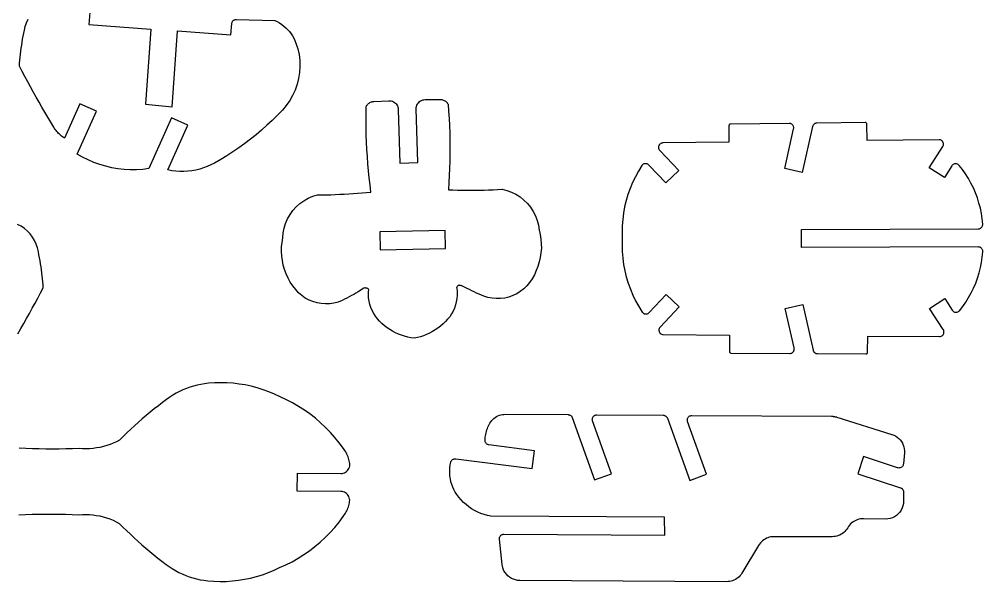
# Model space of a CAD drawing. Header units: millimetres. Extents: x -22 to 17.5, y -7.2 to 9.5.
# Drawn here: x 4.29 to 17.49, y -7.16 to 0.55 of the extents above; entities that cross this region are included whole.
import ezdxf

# ---------------------------------------------------------------- set-up
doc = ezdxf.new("R2010")
doc.units = ezdxf.units.MM
doc.header["$MEASUREMENT"] = 0
doc.layers.get('0').update_dxf_attribs({"linetype": 'CONTINUOUS', "true_color": 0xffffff})

msp = doc.modelspace()

# ---------------------------------------------------------------- linework, layer by layer
for p, q in [((5.259, 0.699), (5.243, 0.477)), ((4.387, 0.504), (4.41, 0.553)), ((7.215, 0.527), (7.22, 0.532)), ((7.22, 0.532), (7.226, 0.537)), ((7.226, 0.537), (7.233, 0.541)), ((7.233, 0.541), (7.24, 0.544)), ((7.24, 0.544), (7.248, 0.547)), ((7.248, 0.547), (7.255, 0.548)), ((7.255, 0.548), (7.263, 0.548)), ((7.263, 0.548), (7.79, 0.533)), ((7.79, 0.533), (7.822, 0.518)), ((4.351, 0.358), (4.359, 0.399)), ((4.359, 0.399), (4.37, 0.452)), ((4.37, 0.452), (4.387, 0.504)), ((5.243, 0.477), (6.09, 0.416)), ((6.09, 0.416), (6.016, -0.613)), ((7.189, 0.337), (7.2, 0.491)), ((7.2, 0.491), (7.201, 0.499)), ((7.201, 0.499), (7.203, 0.506)), ((7.203, 0.506), (7.206, 0.514)), ((7.206, 0.514), (7.21, 0.52)), ((7.21, 0.52), (7.215, 0.527)), ((7.822, 0.518), (7.854, 0.5)), ((7.854, 0.5), (7.884, 0.48)), ((7.884, 0.48), (7.913, 0.458)), ((7.913, 0.458), (7.94, 0.434)), ((7.94, 0.434), (7.966, 0.408)), ((7.966, 0.408), (7.99, 0.381)), ((4.329, 0.236), (4.335, 0.277)), ((4.335, 0.277), (4.343, 0.317)), ((4.343, 0.317), (4.351, 0.358)), ((6.383, -0.65), (6.458, 0.39)), ((6.458, 0.39), (7.189, 0.337)), ((7.99, 0.381), (8.012, 0.352)), ((8.012, 0.352), (8.032, 0.322)), ((8.032, 0.322), (8.049, 0.291)), ((8.049, 0.291), (8.065, 0.258)), ((4.311, 0.112), (4.316, 0.153)), ((4.316, 0.153), (4.322, 0.195)), ((4.322, 0.195), (4.329, 0.236)), ((8.065, 0.258), (8.079, 0.225)), ((8.079, 0.225), (8.104, 0.146)), ((8.104, 0.146), (8.121, 0.066)), ((4.298, -0.012), (4.302, 0.03)), ((4.302, 0.03), (4.306, 0.071)), ((4.306, 0.071), (4.311, 0.112)), ((8.121, 0.066), (8.131, -0.016)), ((4.292, -0.094), (4.294, -0.053)), ((4.329, -0.165), (4.292, -0.094)), ((4.294, -0.053), (4.298, -0.012)), ((8.134, -0.098), (8.129, -0.18)), ((8.131, -0.016), (8.134, -0.098)), ((4.367, -0.235), (4.329, -0.165)), ((4.405, -0.306), (4.367, -0.235)), ((8.116, -0.262), (8.096, -0.341)), ((8.129, -0.18), (8.116, -0.262)), ((4.443, -0.376), (4.405, -0.306)), ((4.481, -0.446), (4.443, -0.376)), ((8.096, -0.341), (8.069, -0.419)), ((4.52, -0.515), (4.481, -0.446)), ((4.56, -0.585), (4.52, -0.515)), ((8.034, -0.494), (7.993, -0.565)), ((8.069, -0.419), (8.034, -0.494)), ((4.599, -0.654), (4.56, -0.585)), ((4.639, -0.723), (4.599, -0.654)), ((5.12, -0.608), (4.91, -1.081)), ((5.345, -0.707), (5.12, -0.608)), ((6.016, -0.613), (6.383, -0.65)), ((7.946, -0.632), (7.893, -0.695)), ((7.993, -0.565), (7.946, -0.632)), ((9.04, -0.745), (9.042, -0.647)), ((9.042, -0.647), (9.047, -0.638)), ((9.047, -0.638), (9.052, -0.628)), ((9.052, -0.628), (9.059, -0.62)), ((9.059, -0.62), (9.066, -0.611)), ((9.066, -0.611), (9.075, -0.604)), ((9.075, -0.604), (9.083, -0.598)), ((9.083, -0.598), (9.093, -0.592)), ((9.093, -0.592), (9.102, -0.587)), ((9.102, -0.587), (9.113, -0.583)), ((9.113, -0.583), (9.123, -0.58)), ((9.123, -0.58), (9.134, -0.578)), ((9.134, -0.578), (9.145, -0.577)), ((9.145, -0.577), (9.352, -0.566)), ((9.352, -0.566), (9.368, -0.566)), ((9.368, -0.566), (9.384, -0.568)), ((9.384, -0.568), (9.4, -0.573)), ((9.4, -0.573), (9.414, -0.579)), ((9.414, -0.579), (9.428, -0.588)), ((9.428, -0.588), (9.441, -0.598)), ((9.441, -0.598), (9.452, -0.61)), ((9.452, -0.61), (9.462, -0.623)), ((9.462, -0.623), (9.469, -0.637)), ((9.469, -0.637), (9.475, -0.652)), ((9.475, -0.652), (9.479, -0.668)), ((9.727, -0.661), (9.73, -0.645)), ((9.73, -0.645), (9.735, -0.629)), ((9.735, -0.629), (9.742, -0.614)), ((9.742, -0.614), (9.75, -0.601)), ((9.75, -0.601), (9.761, -0.588)), ((9.761, -0.588), (9.773, -0.577)), ((9.773, -0.577), (9.786, -0.568)), ((9.786, -0.568), (9.801, -0.561)), ((9.801, -0.561), (9.816, -0.555)), ((9.816, -0.555), (9.832, -0.552)), ((9.832, -0.552), (9.848, -0.551)), ((9.848, -0.551), (10.055, -0.549)), ((10.055, -0.549), (10.066, -0.55)), ((10.066, -0.55), (10.077, -0.551)), ((10.077, -0.551), (10.088, -0.554)), ((10.088, -0.554), (10.098, -0.557)), ((10.098, -0.557), (10.108, -0.561)), ((10.108, -0.561), (10.118, -0.566)), ((10.118, -0.566), (10.127, -0.572)), ((10.127, -0.572), (10.136, -0.579)), ((10.136, -0.579), (10.144, -0.587)), ((10.144, -0.587), (10.151, -0.595)), ((10.151, -0.595), (10.157, -0.604)), ((10.157, -0.604), (10.163, -0.614)), ((10.163, -0.614), (10.17, -0.711)), ((4.68, -0.792), (4.639, -0.723)), ((5.083, -1.298), (5.345, -0.707)), ((7.824, -0.766), (7.754, -0.836)), ((7.893, -0.695), (7.824, -0.766)), ((9.04, -0.843), (9.04, -0.745)), ((9.479, -0.668), (9.481, -0.684)), ((9.481, -0.684), (9.503, -1.42)), ((9.727, -0.677), (9.727, -0.661)), ((9.749, -1.413), (9.727, -0.677)), ((10.17, -0.711), (10.176, -0.809)), ((4.72, -0.861), (4.68, -0.792)), ((4.761, -0.929), (4.72, -0.861)), ((6.372, -0.801), (6.064, -1.496)), ((6.326, -1.515), (6.597, -0.901)), ((6.597, -0.901), (6.372, -0.801)), ((7.682, -0.903), (7.609, -0.969)), ((7.754, -0.836), (7.682, -0.903)), ((9.041, -0.941), (9.04, -0.843)), ((10.176, -0.809), (10.181, -0.906)), ((10.181, -0.906), (10.185, -1.004)), ((14.01, -0.903), (14.009, -0.906)), ((14.009, -0.906), (14.009, -0.909)), ((14.009, -0.909), (14.009, -0.912)), ((14.009, -0.912), (14.011, -1.134)), ((14.012, -0.9), (14.01, -0.903)), ((14.014, -0.897), (14.012, -0.9)), ((14.016, -0.894), (14.014, -0.897)), ((14.018, -0.892), (14.016, -0.894)), ((14.021, -0.891), (14.018, -0.892)), ((14.024, -0.889), (14.021, -0.891)), ((14.027, -0.888), (14.024, -0.889)), ((14.03, -0.887), (14.027, -0.888)), ((14.033, -0.887), (14.03, -0.887)), ((14.836, -0.878), (14.033, -0.887)), ((14.845, -0.878), (14.836, -0.878)), ((14.854, -0.88), (14.845, -0.878)), ((14.863, -0.883), (14.854, -0.88)), ((14.871, -0.888), (14.863, -0.883)), ((14.878, -0.894), (14.871, -0.888)), ((14.885, -0.9), (14.878, -0.894)), ((14.89, -0.908), (14.885, -0.9)), ((14.894, -0.916), (14.89, -0.908)), ((14.897, -0.925), (14.894, -0.916)), ((15.156, -0.921), (15.016, -1.55)), ((15.158, -0.915), (15.156, -0.921)), ((15.161, -0.908), (15.158, -0.915)), ((15.164, -0.902), (15.161, -0.908)), ((15.168, -0.897), (15.164, -0.902)), ((15.172, -0.892), (15.168, -0.897)), ((15.177, -0.887), (15.172, -0.892)), ((15.183, -0.883), (15.177, -0.887)), ((15.189, -0.88), (15.183, -0.883)), ((15.195, -0.877), (15.189, -0.88)), ((15.202, -0.875), (15.195, -0.877)), ((15.208, -0.874), (15.202, -0.875)), ((15.215, -0.873), (15.208, -0.874)), ((15.878, -0.865), (15.215, -0.873)), ((15.881, -0.866), (15.878, -0.865)), ((15.884, -0.866), (15.881, -0.866)), ((15.887, -0.867), (15.884, -0.866)), ((15.89, -0.869), (15.887, -0.867)), ((15.893, -0.87), (15.89, -0.869)), ((15.895, -0.872), (15.893, -0.87)), ((15.897, -0.875), (15.895, -0.872)), ((15.899, -0.877), (15.897, -0.875)), ((15.9, -0.88), (15.899, -0.877)), ((15.901, -0.883), (15.9, -0.88)), ((15.902, -0.887), (15.901, -0.883)), ((15.902, -0.89), (15.902, -0.887)), ((15.905, -1.111), (15.902, -0.89)), ((4.771, -0.945), (4.761, -0.929)), ((4.781, -0.959), (4.771, -0.945)), ((4.792, -0.974), (4.781, -0.959)), ((4.803, -0.987), (4.792, -0.974)), ((4.815, -1.001), (4.803, -0.987)), ((4.827, -1.014), (4.815, -1.001)), ((4.84, -1.026), (4.827, -1.014)), ((4.853, -1.039), (4.84, -1.026)), ((4.866, -1.05), (4.853, -1.039)), ((4.881, -1.061), (4.866, -1.05)), ((7.533, -1.032), (7.456, -1.094)), ((7.609, -0.969), (7.533, -1.032)), ((9.043, -1.038), (9.041, -0.941)), ((9.047, -1.136), (9.043, -1.038)), ((10.185, -1.004), (10.187, -1.102)), ((14.776, -1.496), (14.897, -0.952)), ((14.898, -0.934), (14.897, -0.925)), ((14.897, -0.952), (14.898, -0.943)), ((14.898, -0.943), (14.898, -0.934)), ((4.895, -1.072), (4.881, -1.061)), ((4.91, -1.081), (4.895, -1.072)), ((7.378, -1.154), (7.298, -1.211)), ((7.456, -1.094), (7.378, -1.154)), ((9.052, -1.234), (9.047, -1.136)), ((10.187, -1.102), (10.188, -1.2)), ((13.05, -1.182), (13.046, -1.193)), ((13.055, -1.171), (13.05, -1.182)), ((13.063, -1.162), (13.055, -1.171)), ((13.072, -1.155), (13.063, -1.162)), ((13.083, -1.149), (13.072, -1.155)), ((13.094, -1.146), (13.083, -1.149)), ((13.106, -1.144), (13.094, -1.146)), ((14.011, -1.134), (13.106, -1.144)), ((16.889, -1.1), (15.905, -1.111)), ((16.9, -1.101), (16.889, -1.1)), ((16.91, -1.104), (16.9, -1.101)), ((16.92, -1.108), (16.91, -1.104)), ((16.929, -1.115), (16.92, -1.108)), ((16.937, -1.122), (16.929, -1.115)), ((16.943, -1.131), (16.937, -1.122)), ((16.941, -1.194), (16.946, -1.184)), ((16.948, -1.142), (16.943, -1.131)), ((16.946, -1.184), (16.949, -1.174)), ((16.95, -1.152), (16.948, -1.142)), ((16.949, -1.174), (16.951, -1.163)), ((16.951, -1.163), (16.95, -1.152)), ((5.157, -1.34), (5.083, -1.298)), ((7.216, -1.267), (7.133, -1.32)), ((7.298, -1.211), (7.216, -1.267)), ((9.058, -1.331), (9.052, -1.234)), ((10.188, -1.297), (10.186, -1.395)), ((10.188, -1.2), (10.188, -1.297)), ((13.046, -1.193), (13.045, -1.205)), ((13.045, -1.205), (13.046, -1.217)), ((13.046, -1.217), (13.049, -1.228)), ((13.049, -1.228), (13.055, -1.239)), ((13.055, -1.239), (13.062, -1.248)), ((13.062, -1.248), (13.325, -1.523)), ((16.755, -1.486), (16.941, -1.194)), ((5.234, -1.378), (5.157, -1.34)), ((5.312, -1.411), (5.234, -1.378)), ((5.392, -1.44), (5.312, -1.411)), ((5.474, -1.464), (5.392, -1.44)), ((6.914, -1.445), (6.864, -1.467)), ((6.963, -1.42), (6.914, -1.445)), ((7.049, -1.371), (6.963, -1.42)), ((7.133, -1.32), (7.049, -1.371)), ((9.065, -1.429), (9.058, -1.331)), ((9.074, -1.526), (9.065, -1.429)), ((9.503, -1.42), (9.749, -1.413)), ((10.186, -1.395), (10.183, -1.493)), ((12.824, -1.448), (12.818, -1.455)), ((12.83, -1.442), (12.824, -1.448)), ((12.838, -1.437), (12.83, -1.442)), ((12.846, -1.433), (12.838, -1.437)), ((12.855, -1.431), (12.846, -1.433)), ((12.864, -1.429), (12.855, -1.431)), ((12.873, -1.429), (12.864, -1.429)), ((12.882, -1.431), (12.873, -1.429)), ((12.89, -1.433), (12.882, -1.431)), ((12.898, -1.437), (12.89, -1.433)), ((12.906, -1.442), (12.898, -1.437)), ((12.913, -1.448), (12.906, -1.442)), ((13.148, -1.693), (12.913, -1.448)), ((17.071, -1.451), (17.065, -1.458)), ((17.077, -1.444), (17.071, -1.451)), ((17.085, -1.439), (17.077, -1.444)), ((17.094, -1.434), (17.085, -1.439)), ((17.103, -1.431), (17.094, -1.434)), ((17.112, -1.43), (17.103, -1.431)), ((17.122, -1.43), (17.112, -1.43)), ((17.132, -1.432), (17.122, -1.43)), ((17.141, -1.435), (17.132, -1.432)), ((17.149, -1.439), (17.141, -1.435)), ((17.157, -1.445), (17.149, -1.439)), ((17.163, -1.452), (17.157, -1.445)), ((5.556, -1.484), (5.474, -1.464)), ((5.64, -1.498), (5.556, -1.484)), ((5.725, -1.508), (5.64, -1.498)), ((5.81, -1.512), (5.725, -1.508)), ((5.895, -1.512), (5.81, -1.512)), ((5.98, -1.507), (5.895, -1.512)), ((6.064, -1.496), (5.98, -1.507)), ((6.38, -1.525), (6.326, -1.515)), ((6.434, -1.531), (6.38, -1.525)), ((6.489, -1.535), (6.434, -1.531)), ((6.544, -1.535), (6.489, -1.535)), ((6.598, -1.532), (6.544, -1.535)), ((6.653, -1.525), (6.598, -1.532)), ((6.707, -1.516), (6.653, -1.525)), ((6.76, -1.503), (6.707, -1.516)), ((6.813, -1.487), (6.76, -1.503)), ((6.864, -1.467), (6.813, -1.487)), ((9.084, -1.624), (9.074, -1.526)), ((10.183, -1.493), (10.179, -1.591)), ((12.772, -1.53), (12.729, -1.607)), ((12.818, -1.455), (12.772, -1.53)), ((13.325, -1.523), (13.148, -1.693)), ((15.016, -1.55), (14.776, -1.496)), ((16.962, -1.619), (16.755, -1.486)), ((17.065, -1.458), (16.962, -1.619)), ((17.209, -1.51), (17.163, -1.452)), ((17.252, -1.57), (17.209, -1.51)), ((17.291, -1.632), (17.252, -1.57)), ((9.095, -1.721), (9.084, -1.624)), ((10.174, -1.688), (10.168, -1.786)), ((10.179, -1.591), (10.174, -1.688)), ((12.691, -1.686), (12.657, -1.767)), ((12.729, -1.607), (12.691, -1.686)), ((17.327, -1.696), (17.291, -1.632)), ((17.36, -1.762), (17.327, -1.696)), ((8.68, -1.849), (8.741, -1.847)), ((8.741, -1.847), (8.802, -1.843)), ((8.802, -1.843), (8.863, -1.839)), ((8.863, -1.839), (8.924, -1.835)), ((8.924, -1.835), (8.985, -1.83)), ((8.985, -1.83), (9.046, -1.824)), ((9.046, -1.824), (9.107, -1.818)), ((9.107, -1.818), (9.095, -1.721)), ((10.168, -1.786), (10.229, -1.788)), ((10.229, -1.788), (10.29, -1.79)), ((10.29, -1.79), (10.351, -1.792)), ((10.351, -1.792), (10.413, -1.792)), ((10.413, -1.792), (10.474, -1.793)), ((10.474, -1.793), (10.535, -1.793)), ((10.535, -1.793), (10.596, -1.792)), ((10.596, -1.792), (10.658, -1.79)), ((10.658, -1.79), (10.719, -1.789)), ((10.719, -1.789), (10.78, -1.786)), ((10.78, -1.786), (10.841, -1.783)), ((10.841, -1.783), (10.902, -1.78)), ((10.902, -1.78), (10.968, -1.796)), ((10.968, -1.796), (11.031, -1.819)), ((11.031, -1.819), (11.092, -1.849)), ((12.657, -1.767), (12.627, -1.85)), ((17.389, -1.83), (17.36, -1.762)), ((17.415, -1.899), (17.389, -1.83)), ((8.083, -2.021), (8.133, -1.976)), ((8.133, -1.976), (8.188, -1.936)), ((8.188, -1.936), (8.247, -1.903)), ((8.247, -1.903), (8.309, -1.876)), ((8.309, -1.876), (8.373, -1.856)), ((8.373, -1.856), (8.435, -1.856)), ((8.435, -1.856), (8.496, -1.855)), ((8.496, -1.855), (8.557, -1.854)), ((8.557, -1.854), (8.618, -1.852)), ((8.618, -1.852), (8.68, -1.849)), ((11.092, -1.849), (11.149, -1.885)), ((11.149, -1.885), (11.202, -1.927)), ((11.202, -1.927), (11.25, -1.974)), ((11.25, -1.974), (11.293, -2.027)), ((12.602, -1.934), (12.582, -2.02)), ((12.627, -1.85), (12.602, -1.934)), ((17.436, -1.969), (17.415, -1.899)), ((17.455, -2.04), (17.436, -1.969)), ((7.998, -2.126), (8.038, -2.071)), ((8.038, -2.071), (8.083, -2.021)), ((11.293, -2.027), (11.33, -2.083)), ((11.33, -2.083), (11.361, -2.143)), ((12.566, -2.106), (12.555, -2.193)), ((12.582, -2.02), (12.566, -2.106)), ((17.469, -2.113), (17.455, -2.04)), ((7.938, -2.247), (7.965, -2.185)), ((7.965, -2.185), (7.998, -2.126)), ((11.361, -2.143), (11.384, -2.207)), ((11.384, -2.207), (11.401, -2.272)), ((12.555, -2.193), (12.548, -2.281)), ((17.48, -2.185), (17.469, -2.113)), ((17.487, -2.259), (17.48, -2.185)), ((4.314, -2.287), (4.266, -2.261)), ((4.36, -2.317), (4.314, -2.287)), ((4.401, -2.352), (4.36, -2.317)), ((4.438, -2.392), (4.401, -2.352)), ((7.905, -2.377), (7.918, -2.311)), ((7.918, -2.311), (7.938, -2.247)), ((10.121, -2.344), (9.227, -2.365)), ((9.227, -2.365), (9.233, -2.611)), ((10.127, -2.59), (10.121, -2.344)), ((11.401, -2.272), (11.411, -2.339)), ((11.411, -2.339), (11.426, -2.4)), ((12.548, -2.281), (12.546, -2.369)), ((12.546, -2.369), (12.549, -2.457)), ((15.007, -2.33), (17.426, -2.324)), ((15.007, -2.577), (15.007, -2.33)), ((17.426, -2.324), (17.434, -2.324)), ((17.434, -2.324), (17.442, -2.322)), ((17.442, -2.322), (17.45, -2.319)), ((17.45, -2.319), (17.458, -2.315)), ((17.458, -2.315), (17.464, -2.31)), ((17.464, -2.31), (17.47, -2.305)), ((17.47, -2.305), (17.476, -2.298)), ((17.476, -2.298), (17.48, -2.291)), ((17.48, -2.291), (17.483, -2.283)), ((17.483, -2.283), (17.486, -2.275)), ((17.486, -2.275), (17.487, -2.267)), ((17.487, -2.267), (17.487, -2.259)), ((4.471, -2.435), (4.438, -2.392)), ((4.499, -2.482), (4.471, -2.435)), ((4.522, -2.532), (4.499, -2.482)), ((7.882, -2.57), (7.888, -2.507)), ((7.888, -2.507), (7.899, -2.445)), ((7.899, -2.445), (7.905, -2.377)), ((11.426, -2.4), (11.435, -2.463)), ((11.435, -2.463), (11.44, -2.526)), ((12.549, -2.457), (12.546, -2.545)), ((4.539, -2.584), (4.522, -2.532)), ((4.55, -2.637), (4.539, -2.584)), ((4.558, -2.678), (4.55, -2.637)), ((7.881, -2.633), (7.882, -2.57)), ((7.885, -2.696), (7.881, -2.633)), ((9.233, -2.611), (10.127, -2.59)), ((11.441, -2.589), (11.436, -2.652)), ((11.44, -2.526), (11.441, -2.589)), ((12.546, -2.545), (12.548, -2.633)), ((12.548, -2.633), (12.555, -2.722)), ((17.426, -2.57), (15.007, -2.577)), ((17.435, -2.571), (17.426, -2.57)), ((17.443, -2.573), (17.435, -2.571)), ((17.451, -2.575), (17.443, -2.573)), ((17.458, -2.579), (17.451, -2.575)), ((17.465, -2.584), (17.458, -2.579)), ((17.471, -2.59), (17.465, -2.584)), ((17.476, -2.596), (17.471, -2.59)), ((17.481, -2.603), (17.476, -2.596)), ((17.484, -2.611), (17.481, -2.603)), ((17.481, -2.709), (17.488, -2.636)), ((17.487, -2.619), (17.484, -2.611)), ((17.488, -2.627), (17.487, -2.619)), ((17.488, -2.636), (17.488, -2.627)), ((4.566, -2.718), (4.558, -2.678)), ((4.574, -2.759), (4.566, -2.718)), ((4.581, -2.8), (4.574, -2.759)), ((7.893, -2.758), (7.885, -2.696)), ((7.906, -2.82), (7.893, -2.758)), ((11.427, -2.714), (11.413, -2.776)), ((11.436, -2.652), (11.427, -2.714)), ((12.555, -2.722), (12.567, -2.809)), ((17.471, -2.782), (17.481, -2.709)), ((4.587, -2.841), (4.581, -2.8)), ((4.593, -2.882), (4.587, -2.841)), ((4.598, -2.923), (4.593, -2.882)), ((7.923, -2.881), (7.906, -2.82)), ((7.945, -2.94), (7.923, -2.881)), ((11.372, -2.895), (11.345, -2.952)), ((11.395, -2.836), (11.372, -2.895)), ((11.413, -2.776), (11.395, -2.836)), ((12.567, -2.809), (12.583, -2.896)), ((12.583, -2.896), (12.604, -2.982)), ((17.439, -2.925), (17.457, -2.854)), ((17.457, -2.854), (17.471, -2.782)), ((4.603, -2.965), (4.598, -2.923)), ((4.608, -3.006), (4.603, -2.965)), ((4.611, -3.047), (4.608, -3.006)), ((7.972, -2.997), (7.945, -2.94)), ((8.002, -3.053), (7.972, -2.997)), ((11.313, -3.007), (11.278, -3.059)), ((11.345, -2.952), (11.313, -3.007)), ((12.604, -2.982), (12.63, -3.067)), ((17.392, -3.065), (17.417, -2.996)), ((17.417, -2.996), (17.439, -2.925)), ((4.58, -3.201), (4.618, -3.13)), ((4.615, -3.089), (4.611, -3.047)), ((4.618, -3.13), (4.615, -3.089)), ((8.037, -3.105), (8.002, -3.053)), ((8.076, -3.155), (8.037, -3.105)), ((8.115, -3.198), (8.076, -3.155)), ((9.01, -3.137), (8.933, -3.184)), ((9.022, -3.132), (9.01, -3.137)), ((9.028, -3.131), (9.022, -3.132)), ((9.028, -3.131), (9.034, -3.13)), ((9.034, -3.13), (9.041, -3.131)), ((9.041, -3.131), (9.047, -3.132)), ((9.047, -3.132), (9.053, -3.134)), ((9.059, -3.138), (9.053, -3.134)), ((9.064, -3.141), (9.059, -3.138)), ((9.064, -3.141), (9.069, -3.146)), ((9.069, -3.146), (9.073, -3.151)), ((9.076, -3.157), (9.073, -3.151)), ((9.073, -3.179), (9.076, -3.157)), ((10.282, -3.127), (10.284, -3.12)), ((10.282, -3.127), (10.287, -3.188)), ((10.284, -3.12), (10.287, -3.113)), ((10.287, -3.113), (10.291, -3.107)), ((10.291, -3.107), (10.297, -3.102)), ((10.297, -3.102), (10.302, -3.098)), ((10.302, -3.098), (10.309, -3.095)), ((10.316, -3.093), (10.309, -3.095)), ((10.316, -3.093), (10.323, -3.092)), ((10.323, -3.092), (10.33, -3.092)), ((10.33, -3.092), (10.344, -3.097)), ((10.424, -3.139), (10.344, -3.097)), ((10.456, -3.155), (10.424, -3.139)), ((10.489, -3.171), (10.456, -3.155)), ((11.199, -3.145), (11.153, -3.181)), ((11.241, -3.104), (11.199, -3.145)), ((11.278, -3.059), (11.241, -3.104)), ((12.63, -3.067), (12.66, -3.15)), ((12.66, -3.15), (12.694, -3.231)), ((17.331, -3.199), (17.363, -3.133)), ((17.363, -3.133), (17.392, -3.065)), ((4.505, -3.341), (4.543, -3.271)), ((4.543, -3.271), (4.58, -3.201)), ((8.159, -3.236), (8.115, -3.198)), ((8.207, -3.27), (8.159, -3.236)), ((8.258, -3.298), (8.207, -3.27)), ((8.312, -3.32), (8.258, -3.298)), ((8.743, -3.288), (8.711, -3.304)), ((8.775, -3.271), (8.743, -3.288)), ((8.807, -3.254), (8.775, -3.271)), ((8.838, -3.237), (8.807, -3.254)), ((8.87, -3.22), (8.838, -3.237)), ((8.901, -3.202), (8.87, -3.22)), ((8.933, -3.184), (8.901, -3.202)), ((9.072, -3.224), (9.073, -3.179)), ((9.075, -3.269), (9.072, -3.224)), ((9.081, -3.314), (9.075, -3.269)), ((10.283, -3.277), (10.276, -3.322)), ((10.287, -3.233), (10.283, -3.277)), ((10.287, -3.188), (10.287, -3.233)), ((10.521, -3.186), (10.489, -3.171)), ((10.554, -3.202), (10.521, -3.186)), ((10.587, -3.217), (10.554, -3.202)), ((10.62, -3.231), (10.587, -3.217)), ((10.653, -3.246), (10.62, -3.231)), ((10.709, -3.263), (10.653, -3.246)), ((10.766, -3.274), (10.709, -3.263)), ((10.824, -3.279), (10.766, -3.274)), ((10.882, -3.278), (10.824, -3.279)), ((10.94, -3.271), (10.882, -3.278)), ((10.997, -3.257), (10.94, -3.271)), ((11.051, -3.237), (10.997, -3.257)), ((11.104, -3.212), (11.051, -3.237)), ((11.153, -3.181), (11.104, -3.212)), ((12.694, -3.231), (12.733, -3.311)), ((12.918, -3.47), (13.152, -3.223)), ((13.152, -3.223), (13.33, -3.393)), ((16.76, -3.412), (16.967, -3.278)), ((16.967, -3.278), (17.07, -3.438)), ((17.256, -3.326), (17.295, -3.263)), ((17.295, -3.263), (17.331, -3.199)), ((4.428, -3.481), (4.466, -3.411)), ((4.466, -3.411), (4.505, -3.341)), ((8.368, -3.336), (8.312, -3.32)), ((8.426, -3.346), (8.368, -3.336)), ((8.484, -3.35), (8.426, -3.346)), ((8.542, -3.348), (8.484, -3.35)), ((8.6, -3.34), (8.542, -3.348)), ((8.656, -3.325), (8.6, -3.34)), ((8.711, -3.304), (8.656, -3.325)), ((9.092, -3.358), (9.081, -3.314)), ((9.105, -3.4), (9.092, -3.358)), ((9.123, -3.442), (9.105, -3.4)), ((10.25, -3.408), (10.231, -3.449)), ((10.265, -3.365), (10.25, -3.408)), ((10.276, -3.322), (10.265, -3.365)), ((12.733, -3.311), (12.776, -3.388)), ((12.776, -3.388), (12.823, -3.463)), ((13.33, -3.393), (13.068, -3.669)), ((14.781, -3.412), (15.021, -3.357)), ((14.905, -3.955), (14.781, -3.412)), ((15.021, -3.357), (15.164, -3.985)), ((16.948, -3.703), (16.76, -3.412)), ((17.169, -3.444), (17.214, -3.386)), ((17.214, -3.386), (17.256, -3.326)), ((4.349, -3.62), (4.389, -3.551)), ((4.389, -3.551), (4.428, -3.481)), ((9.144, -3.482), (9.123, -3.442)), ((9.168, -3.52), (9.144, -3.482)), ((9.195, -3.556), (9.168, -3.52)), ((9.225, -3.589), (9.195, -3.556)), ((10.157, -3.561), (10.126, -3.594)), ((10.185, -3.526), (10.157, -3.561)), ((10.21, -3.489), (10.185, -3.526)), ((10.231, -3.449), (10.21, -3.489)), ((12.823, -3.463), (12.829, -3.47)), ((12.829, -3.47), (12.836, -3.476)), ((12.836, -3.476), (12.843, -3.481)), ((12.843, -3.481), (12.851, -3.485)), ((12.851, -3.485), (12.86, -3.487)), ((12.86, -3.487), (12.869, -3.489)), ((12.869, -3.489), (12.878, -3.489)), ((12.878, -3.489), (12.887, -3.487)), ((12.887, -3.487), (12.895, -3.485)), ((12.895, -3.485), (12.904, -3.481)), ((12.904, -3.481), (12.911, -3.476)), ((12.911, -3.476), (12.918, -3.47)), ((17.07, -3.438), (17.076, -3.446)), ((17.076, -3.446), (17.083, -3.452)), ((17.083, -3.452), (17.09, -3.458)), ((17.09, -3.458), (17.099, -3.462)), ((17.099, -3.462), (17.108, -3.465)), ((17.108, -3.465), (17.118, -3.466)), ((17.118, -3.466), (17.127, -3.466)), ((17.127, -3.466), (17.137, -3.464)), ((17.137, -3.464), (17.146, -3.461)), ((17.146, -3.461), (17.154, -3.457)), ((17.154, -3.457), (17.162, -3.451)), ((17.162, -3.451), (17.169, -3.444)), ((4.27, -3.759), (4.31, -3.69)), ((4.31, -3.69), (4.349, -3.62)), ((9.257, -3.62), (9.225, -3.589)), ((9.291, -3.65), (9.257, -3.62)), ((9.327, -3.677), (9.291, -3.65)), ((9.364, -3.702), (9.327, -3.677)), ((10.025, -3.682), (9.988, -3.708)), ((10.06, -3.655), (10.025, -3.682)), ((10.094, -3.625), (10.06, -3.655)), ((10.126, -3.594), (10.094, -3.625)), ((13.056, -3.689), (13.052, -3.7)), ((13.061, -3.678), (13.056, -3.689)), ((13.068, -3.669), (13.061, -3.678)), ((9.402, -3.725), (9.364, -3.702)), ((9.442, -3.746), (9.402, -3.725)), ((9.482, -3.765), (9.442, -3.746)), ((9.524, -3.781), (9.482, -3.765)), ((9.567, -3.795), (9.524, -3.781)), ((9.61, -3.807), (9.567, -3.795)), ((9.654, -3.816), (9.61, -3.807)), ((9.698, -3.822), (9.654, -3.816)), ((9.742, -3.813), (9.698, -3.822)), ((9.785, -3.801), (9.742, -3.813)), ((9.828, -3.787), (9.785, -3.801)), ((9.869, -3.771), (9.828, -3.787)), ((9.91, -3.752), (9.869, -3.771)), ((9.95, -3.731), (9.91, -3.752)), ((9.988, -3.708), (9.95, -3.731)), ((13.052, -3.7), (13.051, -3.712)), ((13.051, -3.712), (13.053, -3.724)), ((13.053, -3.724), (13.056, -3.735)), ((13.056, -3.735), (13.062, -3.745)), ((13.062, -3.745), (13.07, -3.755)), ((13.07, -3.755), (13.079, -3.762)), ((13.079, -3.762), (13.089, -3.768)), ((13.089, -3.768), (13.101, -3.771)), ((13.101, -3.771), (13.112, -3.772)), ((13.112, -3.772), (14.018, -3.778)), ((14.018, -3.778), (14.017, -4)), ((15.91, -4.013), (15.912, -3.791)), ((15.912, -3.791), (16.896, -3.797)), ((16.896, -3.797), (16.907, -3.796)), ((16.907, -3.796), (16.917, -3.794)), ((16.917, -3.794), (16.927, -3.789)), ((16.927, -3.789), (16.936, -3.783)), ((16.936, -3.783), (16.944, -3.775)), ((16.944, -3.775), (16.95, -3.766)), ((16.953, -3.713), (16.948, -3.703)), ((16.95, -3.766), (16.954, -3.756)), ((16.956, -3.723), (16.953, -3.713)), ((16.954, -3.756), (16.957, -3.745)), ((16.957, -3.734), (16.956, -3.723)), ((16.957, -3.745), (16.957, -3.734)), ((14.906, -3.964), (14.905, -3.955)), ((14.017, -4), (14.017, -4.003)), ((14.017, -4.003), (14.017, -4.006)), ((14.017, -4.006), (14.018, -4.01)), ((14.018, -4.01), (14.02, -4.012)), ((14.02, -4.012), (14.022, -4.015)), ((14.022, -4.015), (14.024, -4.018)), ((14.024, -4.018), (14.026, -4.02)), ((14.026, -4.02), (14.029, -4.021)), ((14.029, -4.021), (14.032, -4.023)), ((14.032, -4.023), (14.035, -4.024)), ((14.035, -4.024), (14.038, -4.025)), ((14.038, -4.025), (14.041, -4.025)), ((14.041, -4.025), (14.844, -4.03)), ((14.844, -4.03), (14.854, -4.029)), ((14.854, -4.029), (14.863, -4.028)), ((14.863, -4.028), (14.871, -4.024)), ((14.871, -4.024), (14.879, -4.02)), ((14.879, -4.02), (14.886, -4.014)), ((14.886, -4.014), (14.893, -4.007)), ((14.893, -4.007), (14.898, -4)), ((14.898, -4), (14.902, -3.991)), ((14.902, -3.991), (14.904, -3.983)), ((14.904, -3.983), (14.906, -3.974)), ((14.906, -3.974), (14.906, -3.964)), ((15.164, -3.985), (15.166, -3.992)), ((15.166, -3.992), (15.168, -3.998)), ((15.168, -3.998), (15.172, -4.004)), ((15.172, -4.004), (15.176, -4.009)), ((15.176, -4.009), (15.18, -4.015)), ((15.18, -4.015), (15.185, -4.019)), ((15.185, -4.019), (15.191, -4.023)), ((15.191, -4.023), (15.197, -4.026)), ((15.197, -4.026), (15.203, -4.029)), ((15.203, -4.029), (15.21, -4.031)), ((15.21, -4.031), (15.216, -4.032)), ((15.216, -4.032), (15.223, -4.033)), ((15.223, -4.033), (15.886, -4.037)), ((15.886, -4.037), (15.889, -4.037)), ((15.889, -4.037), (15.892, -4.036)), ((15.892, -4.036), (15.895, -4.035)), ((15.895, -4.035), (15.898, -4.034)), ((15.898, -4.034), (15.901, -4.032)), ((15.901, -4.032), (15.903, -4.03)), ((15.903, -4.03), (15.905, -4.028)), ((15.905, -4.028), (15.907, -4.025)), ((15.907, -4.025), (15.908, -4.022)), ((15.908, -4.022), (15.909, -4.019)), ((15.909, -4.019), (15.91, -4.016)), ((15.91, -4.016), (15.91, -4.013)), ((6.676, -4.478), (6.626, -4.493)), ((6.726, -4.465), (6.676, -4.478)), ((6.776, -4.454), (6.726, -4.465)), ((6.827, -4.446), (6.776, -4.454)), ((6.879, -4.439), (6.827, -4.446)), ((6.963, -4.433), (6.879, -4.439)), ((7.048, -4.431), (6.963, -4.433)), ((7.132, -4.433), (7.048, -4.431)), ((7.217, -4.439), (7.132, -4.433)), ((7.301, -4.449), (7.217, -4.439)), ((7.384, -4.462), (7.301, -4.449)), ((7.467, -4.48), (7.384, -4.462)), ((7.549, -4.502), (7.467, -4.48)), ((6.393, -4.602), (6.349, -4.63)), ((6.437, -4.576), (6.393, -4.602)), ((6.483, -4.552), (6.437, -4.576)), ((6.53, -4.53), (6.483, -4.552)), ((6.578, -4.511), (6.53, -4.53)), ((6.626, -4.493), (6.578, -4.511)), ((7.629, -4.527), (7.549, -4.502)), ((7.709, -4.556), (7.629, -4.527)), ((7.787, -4.589), (7.709, -4.556)), ((7.863, -4.626), (7.787, -4.589)), ((6.194, -4.746), (6.138, -4.79)), ((6.25, -4.703), (6.194, -4.746)), ((6.307, -4.66), (6.25, -4.703)), ((6.349, -4.63), (6.307, -4.66)), ((7.949, -4.665), (7.863, -4.626)), ((8.033, -4.708), (7.949, -4.665)), ((8.114, -4.755), (8.033, -4.708)), ((6.028, -4.881), (5.974, -4.927)), ((6.083, -4.835), (6.028, -4.881)), ((6.138, -4.79), (6.083, -4.835)), ((8.194, -4.806), (8.114, -4.755)), ((8.271, -4.86), (8.194, -4.806)), ((8.345, -4.918), (8.271, -4.86)), ((10.846, -4.886), (10.866, -4.878)), ((10.866, -4.878), (10.887, -4.872)), ((10.887, -4.872), (10.908, -4.867)), ((10.908, -4.867), (10.929, -4.865)), ((10.929, -4.865), (10.95, -4.864)), ((10.95, -4.864), (11.808, -4.869)), ((11.808, -4.869), (11.814, -4.87)), ((11.814, -4.87), (11.82, -4.871)), ((11.82, -4.871), (11.827, -4.872)), ((11.827, -4.872), (11.832, -4.874)), ((11.832, -4.874), (11.838, -4.877)), ((11.838, -4.877), (11.843, -4.881)), ((11.843, -4.881), (11.848, -4.884)), ((12.157, -4.89), (12.164, -4.884)), ((12.164, -4.884), (12.172, -4.878)), ((12.172, -4.878), (12.181, -4.875)), ((12.181, -4.875), (12.191, -4.872)), ((12.191, -4.872), (12.201, -4.872)), ((12.201, -4.872), (13.111, -4.877)), ((13.111, -4.877), (13.117, -4.878)), ((13.117, -4.878), (13.123, -4.879)), ((13.123, -4.879), (13.129, -4.88)), ((13.129, -4.88), (13.135, -4.883)), ((13.135, -4.883), (13.14, -4.885)), ((13.475, -4.887), (13.484, -4.883)), ((13.484, -4.883), (13.494, -4.881)), ((13.494, -4.881), (13.503, -4.88)), ((13.503, -4.88), (15.417, -4.892)), ((5.921, -4.974), (5.868, -5.022)), ((5.974, -4.927), (5.921, -4.974)), ((8.417, -4.979), (8.345, -4.918)), ((8.486, -5.044), (8.417, -4.979)), ((10.718, -5.022), (10.727, -5.004)), ((10.727, -5.004), (10.737, -4.986)), ((10.737, -4.986), (10.749, -4.968)), ((10.749, -4.968), (10.762, -4.951)), ((10.762, -4.951), (10.776, -4.935)), ((10.776, -4.935), (10.792, -4.921)), ((10.792, -4.921), (10.809, -4.908)), ((10.809, -4.908), (10.827, -4.896)), ((10.827, -4.896), (10.846, -4.886)), ((11.848, -4.884), (11.853, -4.889)), ((11.853, -4.889), (11.857, -4.894)), ((11.857, -4.894), (11.86, -4.899)), ((11.86, -4.899), (11.863, -4.904)), ((11.863, -4.904), (11.865, -4.91)), ((11.865, -4.91), (12.17, -5.762)), ((12.139, -4.934), (12.14, -4.925)), ((12.14, -4.944), (12.139, -4.934)), ((12.14, -4.925), (12.142, -4.915)), ((12.143, -4.954), (12.14, -4.944)), ((12.142, -4.915), (12.145, -4.906)), ((12.402, -5.679), (12.143, -4.954)), ((12.145, -4.906), (12.15, -4.898)), ((12.15, -4.898), (12.157, -4.89)), ((13.14, -4.885), (13.146, -4.889)), ((13.146, -4.889), (13.151, -4.893)), ((13.151, -4.893), (13.155, -4.897)), ((13.155, -4.897), (13.159, -4.902)), ((13.159, -4.902), (13.163, -4.907)), ((13.163, -4.907), (13.166, -4.912)), ((13.166, -4.912), (13.168, -4.918)), ((13.168, -4.918), (13.473, -5.77)), ((13.442, -4.933), (13.444, -4.923)), ((13.442, -4.943), (13.442, -4.933)), ((13.443, -4.952), (13.442, -4.943)), ((13.445, -4.962), (13.443, -4.952)), ((13.444, -4.923), (13.448, -4.914)), ((13.705, -5.687), (13.445, -4.962)), ((13.448, -4.914), (13.453, -4.906)), ((13.453, -4.906), (13.459, -4.898)), ((13.459, -4.898), (13.467, -4.892)), ((13.467, -4.892), (13.475, -4.887)), ((15.417, -4.892), (15.423, -4.892)), ((15.423, -4.892), (15.429, -4.892)), ((15.429, -4.892), (15.435, -4.892)), ((15.435, -4.892), (15.441, -4.893)), ((15.441, -4.893), (15.447, -4.894)), ((15.447, -4.894), (15.453, -4.895)), ((15.453, -4.895), (15.459, -4.896)), ((15.459, -4.896), (15.465, -4.897)), ((15.465, -4.897), (15.471, -4.898)), ((15.471, -4.898), (15.477, -4.9)), ((15.477, -4.9), (15.483, -4.901)), ((15.483, -4.901), (15.489, -4.903)), ((15.489, -4.903), (16.243, -5.139)), ((5.764, -5.119), (5.713, -5.169)), ((5.815, -5.07), (5.764, -5.119)), ((5.868, -5.022), (5.815, -5.07)), ((8.551, -5.112), (8.486, -5.044)), ((8.614, -5.182), (8.551, -5.112)), ((10.675, -5.159), (10.679, -5.139)), ((10.679, -5.139), (10.683, -5.119)), ((10.683, -5.119), (10.688, -5.099)), ((10.688, -5.099), (10.695, -5.079)), ((10.695, -5.079), (10.701, -5.06)), ((10.701, -5.06), (10.709, -5.041)), ((10.709, -5.041), (10.718, -5.022)), ((16.243, -5.139), (16.269, -5.149)), ((5.532, -5.278), (5.487, -5.293)), ((5.576, -5.261), (5.532, -5.278)), ((5.62, -5.241), (5.576, -5.261)), ((5.662, -5.219), (5.62, -5.241)), ((5.713, -5.169), (5.662, -5.219)), ((8.673, -5.256), (8.614, -5.182)), ((8.729, -5.332), (8.673, -5.256)), ((10.669, -5.22), (10.67, -5.2)), ((10.669, -5.228), (10.669, -5.22)), ((10.67, -5.235), (10.669, -5.228)), ((10.67, -5.2), (10.672, -5.179)), ((10.672, -5.243), (10.67, -5.235)), ((10.672, -5.179), (10.675, -5.159)), ((10.675, -5.25), (10.672, -5.243)), ((10.679, -5.256), (10.675, -5.25)), ((10.683, -5.262), (10.679, -5.256)), ((10.689, -5.268), (10.683, -5.262)), ((10.694, -5.272), (10.689, -5.268)), ((10.701, -5.276), (10.694, -5.272)), ((10.708, -5.28), (10.701, -5.276)), ((16.269, -5.149), (16.294, -5.161)), ((16.294, -5.161), (16.317, -5.176)), ((16.317, -5.176), (16.338, -5.194)), ((16.338, -5.194), (16.357, -5.214)), ((16.357, -5.214), (16.373, -5.236)), ((16.373, -5.236), (16.388, -5.26)), ((16.388, -5.26), (16.399, -5.285)), ((4.377, -5.333), (4.286, -5.329)), ((4.468, -5.336), (4.377, -5.333)), ((4.56, -5.339), (4.468, -5.336)), ((4.652, -5.34), (4.56, -5.339)), ((4.743, -5.341), (4.652, -5.34)), ((4.835, -5.34), (4.743, -5.341)), ((4.926, -5.338), (4.835, -5.34)), ((5.018, -5.336), (4.926, -5.338)), ((5.109, -5.332), (5.018, -5.336)), ((5.157, -5.336), (5.109, -5.332)), ((5.204, -5.337), (5.157, -5.336)), ((5.252, -5.336), (5.204, -5.337)), ((5.3, -5.332), (5.252, -5.336)), ((5.347, -5.326), (5.3, -5.332)), ((5.394, -5.317), (5.347, -5.326)), ((5.441, -5.307), (5.394, -5.317)), ((5.487, -5.293), (5.441, -5.307)), ((8.74, -5.347), (8.729, -5.332)), ((8.751, -5.362), (8.74, -5.347)), ((8.761, -5.378), (8.751, -5.362)), ((8.77, -5.395), (8.761, -5.378)), ((8.778, -5.411), (8.77, -5.395)), ((8.786, -5.429), (8.778, -5.411)), ((10.715, -5.282), (10.708, -5.28)), ((10.722, -5.283), (10.715, -5.282)), ((11.348, -5.363), (10.722, -5.283)), ((11.317, -5.607), (11.348, -5.363)), ((16.399, -5.285), (16.407, -5.311)), ((16.414, -5.393), (16.402, -5.545)), ((16.407, -5.311), (16.413, -5.338)), ((16.413, -5.338), (16.415, -5.366)), ((16.415, -5.366), (16.414, -5.393)), ((8.793, -5.446), (8.786, -5.429)), ((8.799, -5.464), (8.793, -5.446)), ((8.805, -5.482), (8.799, -5.464)), ((8.809, -5.5), (8.805, -5.482)), ((8.813, -5.519), (8.809, -5.5)), ((8.815, -5.538), (8.813, -5.519)), ((8.816, -5.555), (8.815, -5.538)), ((10.193, -5.558), (10.201, -5.52)), ((10.201, -5.52), (10.203, -5.513)), ((10.203, -5.513), (10.206, -5.507)), ((10.206, -5.507), (10.21, -5.5)), ((10.21, -5.5), (10.215, -5.494)), ((10.215, -5.494), (10.22, -5.489)), ((10.22, -5.489), (10.226, -5.485)), ((10.226, -5.485), (10.232, -5.481)), ((10.232, -5.481), (10.239, -5.478)), ((10.239, -5.478), (10.246, -5.475)), ((10.246, -5.475), (10.254, -5.474)), ((10.254, -5.474), (10.261, -5.474)), ((10.261, -5.474), (10.268, -5.474)), ((10.268, -5.474), (11.317, -5.607)), ((15.855, -5.444), (15.777, -5.678)), ((16.321, -5.598), (15.855, -5.444)), ((8.097, -5.92), (8.098, -5.673)), ((8.098, -5.673), (8.693, -5.675)), ((8.693, -5.675), (8.711, -5.674)), ((8.711, -5.674), (8.728, -5.671)), ((8.728, -5.671), (8.744, -5.665)), ((8.744, -5.665), (8.759, -5.656)), ((8.759, -5.656), (8.773, -5.646)), ((8.773, -5.646), (8.786, -5.634)), ((8.786, -5.634), (8.796, -5.62)), ((8.796, -5.62), (8.805, -5.605)), ((8.805, -5.605), (8.811, -5.589)), ((8.811, -5.589), (8.815, -5.572)), ((8.815, -5.572), (8.816, -5.555)), ((10.186, -5.635), (10.188, -5.596)), ((10.186, -5.673), (10.186, -5.635)), ((10.189, -5.712), (10.186, -5.673)), ((10.188, -5.596), (10.193, -5.558)), ((16.33, -5.6), (16.321, -5.598)), ((16.339, -5.601), (16.33, -5.6)), ((16.349, -5.6), (16.339, -5.601)), ((16.358, -5.598), (16.349, -5.6)), ((16.366, -5.595), (16.358, -5.598)), ((16.374, -5.591), (16.366, -5.595)), ((16.382, -5.585), (16.374, -5.591)), ((16.388, -5.578), (16.382, -5.585)), ((16.393, -5.571), (16.388, -5.578)), ((16.397, -5.562), (16.393, -5.571)), ((16.4, -5.554), (16.397, -5.562)), ((16.402, -5.545), (16.4, -5.554)), ((10.195, -5.75), (10.189, -5.712)), ((10.203, -5.788), (10.195, -5.75)), ((10.214, -5.825), (10.203, -5.788)), ((12.17, -5.762), (12.402, -5.679)), ((13.473, -5.77), (13.705, -5.687)), ((15.777, -5.678), (16.36, -5.87)), ((8.693, -5.922), (8.097, -5.92)), ((8.71, -5.923), (8.693, -5.922)), ((8.727, -5.927), (8.71, -5.923)), ((8.743, -5.933), (8.727, -5.927)), ((8.758, -5.941), (8.743, -5.933)), ((10.227, -5.861), (10.214, -5.825)), ((10.243, -5.896), (10.227, -5.861)), ((10.262, -5.93), (10.243, -5.896)), ((10.283, -5.962), (10.262, -5.93)), ((16.36, -5.87), (16.366, -5.872)), ((16.366, -5.872), (16.371, -5.875)), ((16.371, -5.875), (16.377, -5.878)), ((16.377, -5.878), (16.382, -5.882)), ((16.382, -5.882), (16.386, -5.887)), ((16.386, -5.887), (16.39, -5.892)), ((16.39, -5.892), (16.394, -5.897)), ((16.394, -5.897), (16.397, -5.903)), ((16.397, -5.903), (16.399, -5.908)), ((16.399, -5.908), (16.401, -5.915)), ((16.401, -5.915), (16.402, -5.921)), ((16.402, -5.921), (16.402, -5.927)), ((16.402, -5.927), (16.403, -6.052)), ((8.772, -5.951), (8.758, -5.941)), ((8.785, -5.964), (8.772, -5.951)), ((8.795, -5.977), (8.785, -5.964)), ((8.803, -5.993), (8.795, -5.977)), ((8.81, -6.009), (8.803, -5.993)), ((8.813, -6.026), (8.81, -6.009)), ((8.811, -6.079), (8.814, -6.06)), ((8.815, -6.043), (8.813, -6.026)), ((8.814, -6.06), (8.815, -6.043)), ((10.311, -6), (10.283, -5.962)), ((10.341, -6.037), (10.311, -6)), ((10.375, -6.071), (10.341, -6.037)), ((10.41, -6.102), (10.375, -6.071)), ((16.403, -6.052), (16.401, -6.085)), ((8.758, -6.219), (8.767, -6.203)), ((8.767, -6.203), (8.776, -6.186)), ((8.776, -6.186), (8.784, -6.169)), ((8.784, -6.169), (8.791, -6.152)), ((8.791, -6.152), (8.797, -6.134)), ((8.797, -6.134), (8.803, -6.116)), ((8.803, -6.116), (8.807, -6.097)), ((8.807, -6.097), (8.811, -6.079)), ((10.447, -6.132), (10.41, -6.102)), ((10.486, -6.159), (10.447, -6.132)), ((10.527, -6.183), (10.486, -6.159)), ((10.569, -6.204), (10.527, -6.183)), ((16.371, -6.177), (16.353, -6.204)), ((16.385, -6.147), (16.371, -6.177)), ((16.395, -6.117), (16.385, -6.147)), ((16.401, -6.085), (16.395, -6.117)), ((4.283, -6.24), (4.374, -6.236)), ((4.374, -6.236), (4.466, -6.233)), ((4.466, -6.233), (4.557, -6.231)), ((4.557, -6.231), (4.649, -6.231)), ((4.649, -6.231), (4.74, -6.231)), ((4.74, -6.231), (4.832, -6.232)), ((4.832, -6.232), (4.923, -6.234)), ((4.923, -6.234), (5.015, -6.237)), ((5.015, -6.237), (5.106, -6.241)), ((5.106, -6.241), (5.154, -6.238)), ((5.154, -6.238), (5.202, -6.238)), ((5.202, -6.238), (5.249, -6.239)), ((5.249, -6.239), (5.297, -6.243)), ((5.297, -6.243), (5.344, -6.25)), ((5.344, -6.25), (5.391, -6.258)), ((5.391, -6.258), (5.438, -6.269)), ((5.438, -6.269), (5.483, -6.283)), ((5.483, -6.283), (5.529, -6.298)), ((5.529, -6.298), (5.573, -6.316)), ((5.573, -6.316), (5.616, -6.336)), ((8.669, -6.341), (8.726, -6.265)), ((8.726, -6.265), (8.737, -6.251)), ((8.737, -6.251), (8.748, -6.235)), ((8.748, -6.235), (8.758, -6.219)), ((10.613, -6.223), (10.569, -6.204)), ((10.658, -6.238), (10.613, -6.223)), ((10.704, -6.251), (10.658, -6.238)), ((10.75, -6.26), (10.704, -6.251)), ((13.13, -6.275), (10.75, -6.26)), ((13.131, -6.522), (13.13, -6.275)), ((15.73, -6.328), (15.711, -6.339)), ((15.749, -6.318), (15.73, -6.328)), ((15.769, -6.31), (15.749, -6.318)), ((15.79, -6.303), (15.769, -6.31)), ((15.811, -6.299), (15.79, -6.303)), ((15.833, -6.296), (15.811, -6.299)), ((15.854, -6.296), (15.833, -6.296)), ((16.155, -6.3), (15.854, -6.296)), ((16.187, -6.298), (16.155, -6.3)), ((16.219, -6.292), (16.187, -6.298)), ((16.25, -6.282), (16.219, -6.292)), ((16.28, -6.268), (16.25, -6.282)), ((16.307, -6.25), (16.28, -6.268)), ((16.331, -6.228), (16.307, -6.25)), ((16.353, -6.204), (16.331, -6.228)), ((5.616, -6.336), (5.658, -6.359)), ((5.658, -6.359), (5.709, -6.409)), ((5.709, -6.409), (5.759, -6.459)), ((5.759, -6.459), (5.811, -6.508)), ((8.547, -6.485), (8.61, -6.414)), ((8.61, -6.414), (8.669, -6.341)), ((15.614, -6.454), (15.599, -6.47)), ((15.627, -6.437), (15.614, -6.454)), ((15.638, -6.419), (15.627, -6.437)), ((15.65, -6.4), (15.638, -6.419)), ((15.663, -6.383), (15.65, -6.4)), ((15.678, -6.367), (15.663, -6.383)), ((15.694, -6.353), (15.678, -6.367)), ((15.711, -6.339), (15.694, -6.353)), ((5.811, -6.508), (5.863, -6.557)), ((5.863, -6.557), (5.915, -6.605)), ((8.412, -6.616), (8.481, -6.552)), ((8.481, -6.552), (8.547, -6.485)), ((10.866, -6.567), (10.867, -6.559)), ((10.866, -6.576), (10.866, -6.567)), ((10.904, -6.923), (10.866, -6.576)), ((10.867, -6.559), (10.869, -6.55)), ((10.869, -6.55), (10.872, -6.542)), ((10.872, -6.542), (10.877, -6.535)), ((10.877, -6.535), (10.882, -6.528)), ((10.882, -6.528), (10.888, -6.522)), ((10.888, -6.522), (10.895, -6.517)), ((10.895, -6.517), (10.903, -6.513)), ((10.903, -6.513), (10.911, -6.51)), ((10.911, -6.51), (10.919, -6.508)), ((10.919, -6.508), (10.928, -6.508)), ((10.928, -6.508), (13.131, -6.522)), ((14.471, -6.598), (14.456, -6.612)), ((14.488, -6.585), (14.471, -6.598)), ((14.506, -6.574), (14.488, -6.585)), ((14.525, -6.564), (14.506, -6.574)), ((14.544, -6.556), (14.525, -6.564)), ((14.564, -6.55), (14.544, -6.556)), ((14.585, -6.546), (14.564, -6.55)), ((14.606, -6.543), (14.585, -6.546)), ((14.627, -6.542), (14.606, -6.543)), ((15.426, -6.542), (14.627, -6.542)), ((15.447, -6.541), (15.426, -6.542)), ((15.468, -6.538), (15.447, -6.541)), ((15.489, -6.534), (15.468, -6.538)), ((15.51, -6.527), (15.489, -6.534)), ((15.53, -6.519), (15.51, -6.527)), ((15.549, -6.509), (15.53, -6.519)), ((15.567, -6.497), (15.549, -6.509)), ((15.584, -6.484), (15.567, -6.497)), ((15.599, -6.47), (15.584, -6.484)), ((5.915, -6.605), (5.969, -6.652)), ((5.969, -6.652), (6.022, -6.699)), ((6.022, -6.699), (6.077, -6.745)), ((8.265, -6.734), (8.34, -6.677)), ((8.34, -6.677), (8.412, -6.616)), ((14.417, -6.661), (14.189, -7.04)), ((14.428, -6.643), (14.417, -6.661)), ((14.441, -6.627), (14.428, -6.643)), ((14.456, -6.612), (14.441, -6.627)), ((6.077, -6.745), (6.132, -6.79)), ((6.132, -6.79), (6.187, -6.835)), ((6.187, -6.835), (6.243, -6.879)), ((8.026, -6.885), (8.108, -6.838)), ((8.108, -6.838), (8.187, -6.788)), ((8.187, -6.788), (8.265, -6.734)), ((6.243, -6.879), (6.3, -6.922)), ((6.3, -6.922), (6.342, -6.952)), ((6.342, -6.952), (6.385, -6.98)), ((6.385, -6.98), (6.43, -7.006)), ((7.779, -7.002), (7.855, -6.966)), ((7.855, -6.966), (7.941, -6.927)), ((7.941, -6.927), (8.026, -6.885)), ((10.909, -6.952), (10.904, -6.923)), ((10.917, -6.981), (10.909, -6.952)), ((10.929, -7.008), (10.917, -6.981)), ((6.43, -7.006), (6.475, -7.031)), ((6.475, -7.031), (6.522, -7.053)), ((6.522, -7.053), (6.569, -7.073)), ((6.569, -7.073), (6.618, -7.091)), ((6.618, -7.091), (6.667, -7.106)), ((6.667, -7.106), (6.717, -7.119)), ((6.717, -7.119), (6.768, -7.131)), ((7.292, -7.139), (7.375, -7.126)), ((7.375, -7.126), (7.458, -7.109)), ((7.458, -7.109), (7.54, -7.088)), ((7.54, -7.088), (7.621, -7.063)), ((7.621, -7.063), (7.701, -7.034)), ((7.701, -7.034), (7.779, -7.002)), ((10.944, -7.034), (10.929, -7.008)), ((10.962, -7.057), (10.944, -7.034)), ((10.983, -7.078), (10.962, -7.057)), ((11.006, -7.097), (10.983, -7.078)), ((11.031, -7.113), (11.006, -7.097)), ((11.058, -7.125), (11.031, -7.113)), ((11.087, -7.134), (11.058, -7.125)), ((14.117, -7.117), (14.099, -7.128)), ((14.134, -7.104), (14.117, -7.117)), ((14.15, -7.09), (14.134, -7.104)), ((14.164, -7.074), (14.15, -7.09)), ((14.178, -7.058), (14.164, -7.074)), ((14.189, -7.04), (14.178, -7.058)), ((6.768, -7.131), (6.818, -7.139)), ((6.818, -7.139), (6.87, -7.146)), ((6.87, -7.146), (6.954, -7.153)), ((6.954, -7.153), (7.039, -7.155)), ((7.039, -7.155), (7.123, -7.154)), ((7.123, -7.154), (7.208, -7.149)), ((7.208, -7.149), (7.292, -7.139)), ((11.116, -7.14), (11.087, -7.134)), ((11.146, -7.142), (11.116, -7.14)), ((13.978, -7.159), (11.146, -7.142)), ((13.999, -7.158), (13.978, -7.159)), ((14.02, -7.156), (13.999, -7.158)), ((14.04, -7.151), (14.02, -7.156)), ((14.061, -7.145), (14.04, -7.151)), ((14.08, -7.137), (14.061, -7.145)), ((14.099, -7.128), (14.08, -7.137))]:
    msp.add_line(p, q)

doc.saveas('drawing.dxf')
